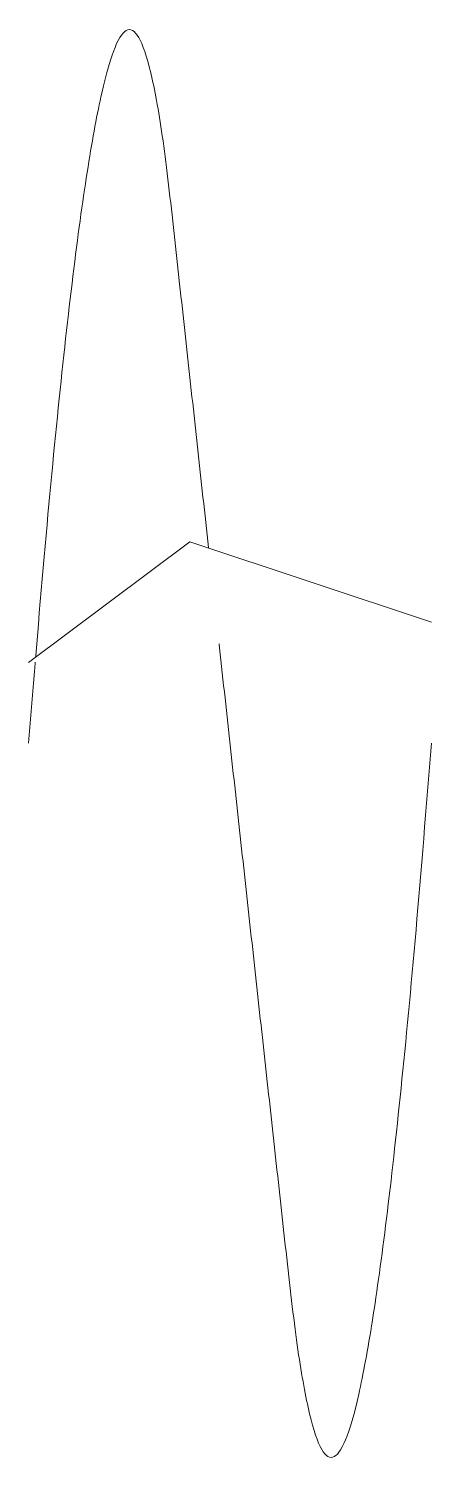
# Model space of a CAD drawing. Header units: millimetres. Extents: x 0 to 100, y -178 to 177.
import ezdxf

# ---------------------------------------------------------------- set-up
doc = ezdxf.new("R2010")
doc.units = ezdxf.units.MM
doc.header["$LTSCALE"] = 50
doc.header["$PDMODE"] = 1
doc.header["$PDSIZE"] = -2
doc.layers.add('None', color=7, linetype='Continuous', lineweight=5)
doc.styles.add('Arial', font='Arial.ttf')
doc.linetypes.add('Hot Water', pattern='A,6.35,0,-8.327044,["HW",Arial,S=3.530534,R=0,X=-8.327044,Y=-1.740572],0.098778,6.35', length=21.125822)

# ---------------------------------------------------------------- blocks, each defined once
blk = doc.blocks.new('*U1')
at = {"layer": 'None', "color": 7, "linetype": 'Continuous', "lineweight": 5, "transparency": 33554687}
blk.add_open_spline([(0, 0), (20.9, 265.83), (49.96, 0.04), (79.34, -266.18), (100, 0)], degree=2, dxfattribs=at)
blk.add_point((50, 177.43), dxfattribs=at)

msp = doc.modelspace()

# ---------------------------------------------------------------- block references
at = {"layer": 'None', "color": 7, "transparency": 33554687}
msp.add_blockref('*U1', (0, 0), dxfattribs=at)

# ---------------------------------------------------------------- next in the draw order: wipeouts: each hides what was drawn before it
at = {"color": 255, "linetype": 'Hot Water', "lineweight": 5, "transparency": 33554687}
msp.add_wipeout([(0, 20), (40, 50), (100, 30)], dxfattribs=at).dxf.layer = 'None'

# ---------------------------------------------------------------- next in the draw order: linework, layer by layer
at = {"layer": 'None', "color": 7, "linetype": 'Hot Water', "lineweight": 5, "transparency": 33554687, "flags": 128}
msp.add_lwpolyline([(0, 20), (40, 50), (100, 30)], dxfattribs=at)

doc.saveas('drawing.dxf')
